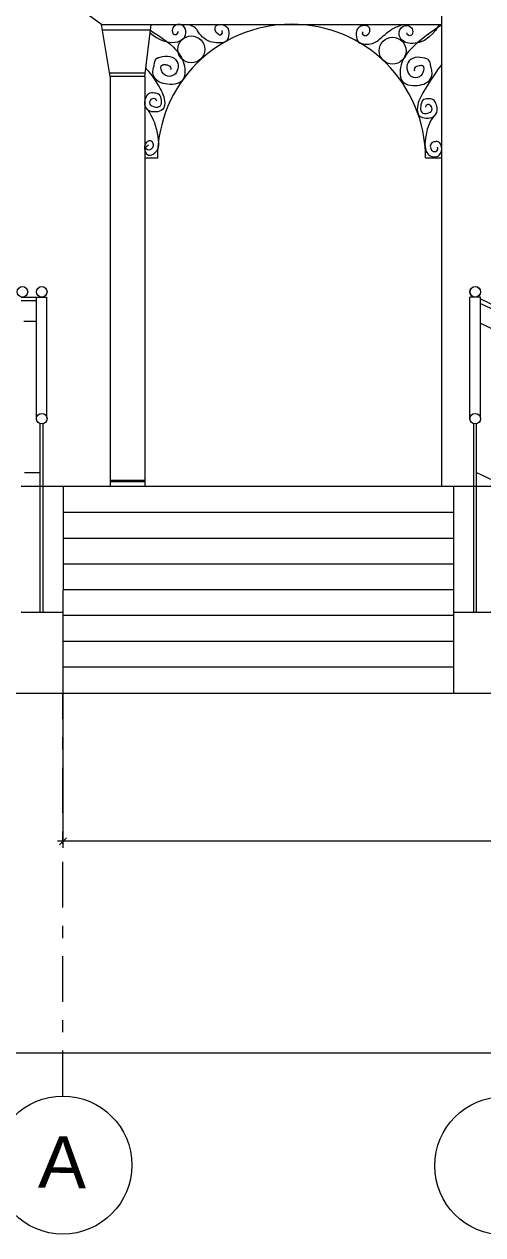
# Model space of a CAD drawing. Header units: millimetres. Extents: x -490789 to -449459, y 209001 to 327650.
# Drawn here: x -478283 to -475623, y 245504 to 252525 of the extents above; entities that cross this region are included whole.
import ezdxf

# ---------------------------------------------------------------- set-up
doc = ezdxf.new("R2010")
doc.units = ezdxf.units.MM
doc.header["$MEASUREMENT"] = 0
doc.linetypes.add('Штрих-Штриховая', pattern=[546.805537, 264.583325, -105.833328, 70.555556, -105.833328])
for name, color, linetype, lineweight in [('0_Ном._пера__182_Ном._пера__182_Ном._пера__182', 182, 'Continuous', 18), ('0_Ном._пера__25', 25, 'Continuous', 18), ('0_Ном._пера__7_Ном._пера__15_Ном._пера__15', 15, 'Continuous', 18), ('0_Ном._пера__7_Ном._пера__16_Ном._пера__16', 16, 'Continuous', 18), ('0_Ном._пера__7_Ном._пера__7_Ном._пера__7', 7, 'Continuous', 18), ('0_Ном._пера__85', 85, 'Continuous', 18), ('0_Ном_пера__7_Ном_пера__7_Ном_пера__7_Ном_пера__7_Ном_пера__7_Ном_пера__7_Ном_пера__7_Ном_пера__7_Ном_пера__7_Ном_пера__7_Ном_пера__7_Ном_пера__7_Ном_пера__7_Ном_пера__7_Ном_пера__7_Ном_пера__7_Ном_пера__7_Ном_пера__7_Ном_пера__7_Ном_пера__7_Ном_пера__7_C_Ном._пера__7', 7, 'Continuous', 18), ('0_Ном_пера__7_Ном_пера__7_Ном_пера__7_Ном_пера__7_Ном_пера__7_Ном_пера__7_Ном_пера__7_Ном_пера__7_Ном_пера__7_Ном_пера__7_Ном_пера__7_Ном_пера__7_Ном_пера__7_Ном_пера__7_Ном_пера__7_Ном_пера__7_Ном_пера__7_Ном_пера__7_Ном_пера__7_Ном_пера__7_Ном_пера__7_C_Ном._пера__9', 9, 'Continuous', 18), ('axis_Ном_пера__7_Ном_пера__7_Ном_пера__7_Ном_пера__7_Ном_пера__7_Ном_пера__7_Ном_пера__7_Ном_пера__7_Ном_пера__7_Ном_пера__7_Ном._пера__7_Ном_пера__7_Ном._пера__7_Ном_пера__7_Ном._пера__7_Ном_пера__7_Ном_пера__7_Ном_пера__7_Ном_пера__7_Ном._пера__7_Ном._D_Ном._пера__7', 7, 'Continuous', 18), ('Текст_Ном_пера__7_Ном_пера__12_Ном_пера__12_Ном_пера__12_Ном_пера__12_Ном_пера__12_Ном_пера__12_Ном_пера__12_Ном_пера__12_Ном_пера__12_Ном._пера__12_Ном_пера__12_Ном._пера__12_Ном_пера__12_Ном._пера__12_Ном_пера__12_Ном_пера__12_Ном_пера__12_Ном_пера__1_9_Ном._пера__12', 12, 'Continuous', 18)]:
    doc.layers.add(name, color=color, linetype=linetype, lineweight=lineweight)
doc.styles.add('СГЕНЕРИР_СТИЛЬ_1', font='')
doc.styles.get('СГЕНЕРИР_СТИЛЬ_1').set_extended_font_data('Arial')
doc.dimstyles.new('СГЕНЕРИР_СТИЛЬ__1', dxfattribs={"dimtxt": 250, "dimasz": 39.04812, "dimexe": 0.18, "dimexo": 0, "dimgap": 0.09, "dimtad": 1, "dimtih": 1, "dimtoh": 1, "dimdec": 0, "dimzin": 0, "dimdsep": 46, "dimtxsty": 'СГЕНЕРИР_СТИЛЬ_1', "dimblk": 'ARROWHEAD_6', "dimblk1": 'ARROWHEAD_6', "dimblk2": 'ARROWHEAD_6', "dimcen": 0.09, "dimclrd": 85, "dimclre": 85, "dimclrt": 25, "dimazin": 0, "dimtfac": 1, "dimtdec": 4, "dimtmove": 0, "dimatfit": 3, "dimfxl": 0, "dimtolj": 1, "dimtzin": 0, "dimarcsym": 0})

# ---------------------------------------------------------------- blocks, each defined once
blk = doc.blocks.new('*D7')
at = {"layer": '0_Ном._пера__85', "linetype": 'Continuous'}
for p, q in [((-478058.7, 248644.1), (-478058.7, 247747.7)), ((-456409.4, 248644.1), (-456409.4, 247747.7)), ((-478058.7, 247786.2), (-478089.5, 247786.2)), ((-478038.2, 247806.8), (-478079.3, 247765.7)), ((-456409.4, 247786.2), (-478058.7, 247786.2)), ((-456429.9, 247765.7), (-456388.8, 247806.8)), ((-456378.6, 247786.2), (-456409.4, 247786.2))]:
    blk.add_line(p, q, dxfattribs=at)
at = {"layer": '0_Ном._пера__25', "insert": (-467756.3, 247836.2), "char_height": 250, "attachment_point": 7, "style": 'СГЕНЕРИР_СТИЛЬ_1'}
blk.add_mtext('\\A1;{\\fArial|b0|i0|c204|p38;21\xa0649}', dxfattribs=at)
blk = doc.blocks.new('ARROWHEAD_6')
at = {"color": 0, "linetype": 'Continuous', "lineweight": 0}
for p, q in [((0, 0), (-1, 0)), ((-0.5, -0.5), (0.5, 0.5))]:
    blk.add_line(p, q, dxfattribs=at)
blk = doc.blocks.new('*D8')
at = {"layer": '0_Ном._пера__85', "linetype": 'Continuous'}
for p, q in [((-480097.7, 248644.1), (-480097.7, 246518.8)), ((-456160.5, 248644.1), (-456160.5, 246518.8)), ((-480097.7, 246557.3), (-480128.6, 246557.3)), ((-480077.2, 246577.9), (-480118.3, 246536.8)), ((-456160.5, 246557.3), (-480097.7, 246557.3)), ((-456181, 246536.8), (-456139.9, 246577.9)), ((-456129.6, 246557.3), (-456160.5, 246557.3))]:
    blk.add_line(p, q, dxfattribs=at)
at = {"layer": '0_Ном._пера__25', "insert": (-468651.4, 246607.3), "char_height": 250, "attachment_point": 7, "style": 'СГЕНЕРИР_СТИЛЬ_1'}
blk.add_mtext('\\A1;{\\fArial|b0|i0|c204|p38;23\xa0937}', dxfattribs=at)

msp = doc.modelspace()

# ---------------------------------------------------------------- linework, layer by layer
at = {"layer": '0_Ном._пера__182_Ном._пера__182_Ном._пера__182', "linetype": 'Штрих-Штриховая'}
msp.add_line((-478058.7, 246307.8), (-478058.7, 248644.1), dxfattribs=at)
at = {"layer": '0_Ном._пера__7_Ном._пера__15_Ном._пера__15', "linetype": 'Continuous'}
for p, q in [((-475637.1, 250790.5), (-473156.9, 249605.6)), ((-475659.1, 249925.6), (-473156.8, 248736.1))]:
    msp.add_line(p, q, dxfattribs=at)
for centre in [(-478293.5, 250972.8), (-478181.3, 250972.8), (-478181.3, 250972.8), (-475667.4, 250972.8), (-475666.7, 250972.8), (-478181.3, 250237.4), (-478181.3, 250237.4), (-475667.3, 250237.4)]:
    msp.add_circle(centre, 30.5, dxfattribs=at)
at = {"layer": '0_Ном._пера__7_Ном._пера__16_Ном._пера__16', "linetype": 'Continuous'}
for p, q in [((-478301.8, 250942.3), (-478151.1, 250942.3)), ((-475637.1, 250931.7), (-473156.9, 249742.3))]:
    msp.add_line(p, q, dxfattribs=at)
at = {"layer": '0_Ном._пера__7_Ном._пера__7_Ном._пера__7', "linetype": 'Continuous'}
for p, q in [((-475861.2, 249844), (-475861.2, 255524)), ((-475861.2, 249844), (-475861.2, 255524)), ((-477834.9, 252523.7), (-478276.9, 252844)), ((-477834.9, 252524), (-475861.2, 252524)), ((-477784.4, 252221.8), (-477834.9, 252523.7)), ((-477550.8, 252491.1), (-477829.5, 252491.1)), ((-477822.1, 252524), (-475861.2, 252524)), ((-477584.4, 252221.8), (-477546.7, 252523.7)), ((-477582, 252241), (-477787.6, 252241)), ((-477584.4, 252221.8), (-477784.4, 252221.8)), ((-477784.4, 252221.8), (-477784.4, 249844)), ((-477584.4, 252221.8), (-477584.4, 249844)), ((-477510.2, 251747.2), (-477584.4, 251747.2)), ((-475955.1, 251750.5), (-475861.2, 251750.5)), ((-475945.5, 251750.5), (-475861.2, 251750.5)), ((-478212.8, 250921.4), (-478301.8, 250921.4)), ((-478212.8, 250231.1), (-478212.8, 250942.3)), ((-478212.8, 250231.1), (-478212.8, 250942.3)), ((-478151.1, 250241.7), (-478151.1, 250942.3)), ((-478151.1, 250241.7), (-478151.1, 250942.3)), ((-475698.7, 250231.1), (-475698.7, 250942.3)), ((-475637.1, 250241.7), (-475637.1, 250942.3)), ((-475637.1, 250906), (-473156.9, 249723.7)), ((-478212.8, 250801), (-478285.2, 250801)), ((-478189.7, 249114), (-478189.7, 250206.9)), ((-478189.7, 249114), (-478189.7, 250206.9)), ((-478173.1, 249114), (-478173.1, 250206.9)), ((-478173.1, 249114), (-478173.1, 250206.9)), ((-475675.7, 249114), (-475675.7, 250206.9)), ((-475675.7, 249114), (-475675.7, 250206.9)), ((-475675.7, 249844), (-475675.7, 250206.9)), ((-475659.1, 249114), (-475659.1, 250206.9)), ((-475659.1, 249114), (-475659.1, 250206.9)), ((-475659.1, 249114), (-475659.1, 250206.9)), ((-478281.9, 249925.6), (-478189.7, 249925.6)), ((-474293.2, 249844), (-478301.8, 249844)), ((-477584.4, 249877.9), (-477784.4, 249877.9)), ((-477584.4, 249870.6), (-477784.4, 249870.6)), ((-453854.5, 248644.1), (-482958.9, 248644.1)), ((-453854.5, 248644.1), (-482958.9, 248644.1)), ((-471385.9, 248644.1), (-481404.4, 248644.1))]:
    msp.add_line(p, q, dxfattribs=at)
msp.add_arc((-476732.7, 251747.2), 777.6, 0.23827, 180, dxfattribs=at)
at = {"layer": '0_Ном_пера__7_Ном_пера__7_Ном_пера__7_Ном_пера__7_Ном_пера__7_Ном_пера__7_Ном_пера__7_Ном_пера__7_Ном_пера__7_Ном_пера__7_Ном_пера__7_Ном_пера__7_Ном_пера__7_Ном_пера__7_Ном_пера__7_Ном_пера__7_Ном_пера__7_Ном_пера__7_Ном_пера__7_Ном_пера__7_Ном_пера__7_C_Ном._пера__7', "linetype": 'Continuous'}
for p, q in [((-475637.1, 250942.3), (-475698.7, 250942.3)), ((-478056.9, 248644.1), (-478055.3, 249844)), ((-475792.1, 248644.1), (-475790.5, 249844)), ((-478055.5, 249694.4), (-475790.5, 249694.4)), ((-478055.4, 249694.4), (-475790.6, 249694.4)), ((-478055.5, 249545), (-475790.5, 249545)), ((-478055.4, 249545), (-475790.6, 249545)), ((-478055.5, 249395.6), (-475790.5, 249395.6)), ((-478055.4, 249395.6), (-475790.6, 249395.6)), ((-478055.5, 249246.2), (-475790.5, 249246.2)), ((-478055.4, 249246.2), (-475790.6, 249246.2)), ((-478301.8, 249114), (-478056.2, 249114)), ((-478055.5, 249096.8), (-475790.5, 249096.8)), ((-478055.4, 249096.8), (-475790.6, 249096.8)), ((-475791.4, 249114), (-475542.5, 249114)), ((-478055.5, 248947.4), (-475790.5, 248947.4)), ((-478055.4, 248947.4), (-475790.6, 248947.4)), ((-478055.5, 248798), (-475790.5, 248798))]:
    msp.add_line(p, q, dxfattribs=at)
at = {"layer": '0_Ном_пера__7_Ном_пера__7_Ном_пера__7_Ном_пера__7_Ном_пера__7_Ном_пера__7_Ном_пера__7_Ном_пера__7_Ном_пера__7_Ном_пера__7_Ном_пера__7_Ном_пера__7_Ном_пера__7_Ном_пера__7_Ном_пера__7_Ном_пера__7_Ном_пера__7_Ном_пера__7_Ном_пера__7_Ном_пера__7_Ном_пера__7_C_Ном._пера__9', "linetype": 'Continuous'}
for centre in [(-477314.3, 252378.8), (-476146.7, 252371)]:
    msp.add_circle(centre, 78.2, dxfattribs=at)
for points, knots in [([(-477550.8, 252491.1), (-477552.7, 252486.8), (-477471.2, 252443.7), (-477417.7, 252391.5), (-477393.5, 252367.9), (-477372.9, 252340.5), (-477361.5, 252308.7), (-477355, 252290.8), (-477351.7, 252271.8), (-477351.3, 252252.7), (-477350.8, 252233.9), (-477353.1, 252214.5), (-477364.9, 252200.1), (-477375.6, 252186.9), (-477392.3, 252180.7), (-477409.2, 252177.8), (-477427.9, 252174.6), (-477447, 252175.4), (-477465.7, 252178.7), (-477480.9, 252181.3), (-477495.9, 252185.7), (-477508.5, 252194.6), (-477524.3, 252205.8), (-477535, 252223.2), (-477536.3, 252242.5), (-477537, 252252.8), (-477534.9, 252263), (-477532.7, 252273.1), (-477532.2, 252275.2), (-477531.8, 252277.4), (-477531.3, 252279.6), (-477530.7, 252282.5), (-477530, 252285.4), (-477529.5, 252288.4), (-477527, 252302), (-477526.2, 252316.9), (-477515.9, 252325.7), (-477510.2, 252330.5), (-477502.8, 252332.5), (-477495.5, 252334.2), (-477476.5, 252338.6), (-477456.8, 252341.8), (-477437.8, 252337.6), (-477420.8, 252333.7), (-477405.4, 252324), (-477397.1, 252308.7), (-477390.1, 252295.8), (-477389, 252280.7), (-477392, 252266.3), (-477395, 252252.1), (-477402.1, 252238.8), (-477414.1, 252230.7), (-477429.2, 252220.3), (-477449, 252219.9), (-477465, 252229), (-477473.9, 252234), (-477480.8, 252241.8), (-477485.4, 252251), (-477492.5, 252265.6), (-477494.5, 252284.7), (-477480.3, 252290.1), (-477474.3, 252292.3), (-477467.9, 252291.2), (-477461.6, 252290.1), (-477450.7, 252288.1), (-477438.5, 252286.4), (-477434.4, 252276.5), (-477431.5, 252269.3), (-477434.4, 252261.2), (-477434.4, 252261.2)], [0, 0, 0, 0, 1, 1, 1, 2, 2, 2, 3, 3, 3, 4, 4, 4, 5, 5, 5, 6, 6, 6, 7, 7, 7, 8, 8, 8, 9, 9, 9, 10, 10, 10, 11, 11, 11, 12, 12, 12, 13, 13, 13, 14, 14, 14, 15, 15, 15, 16, 16, 16, 17, 17, 17, 18, 18, 18, 19, 19, 19, 20, 20, 20, 21, 21, 21, 22, 22, 22, 23, 23, 23, 23]), ([(-477552.6, 252476.1), (-477552.6, 252476.1), (-477497.3, 252420.9), (-477427, 252419.5), (-477403.6, 252419), (-477379.6, 252424), (-477362.5, 252439.8), (-477353.3, 252448.4), (-477347, 252459.6), (-477345.6, 252472.1), (-477343.3, 252491.4), (-477352.1, 252510.9), (-477369.3, 252519.6), (-477379.4, 252524.7), (-477391.1, 252525.6), (-477401.6, 252521.3), (-477409.6, 252518), (-477416.1, 252511.9), (-477420.2, 252504.3), (-477425.9, 252494), (-477427.3, 252481.3), (-477420.2, 252472.1), (-477415.7, 252466.2), (-477408.5, 252462.9), (-477401.6, 252465.3), (-477391.3, 252468.9), (-477389.7, 252482.3), (-477389.7, 252482.3)], [0, 0, 0, 0, 1, 1, 1, 2, 2, 2, 3, 3, 3, 4, 4, 4, 5, 5, 5, 6, 6, 6, 7, 7, 7, 8, 8, 8, 9, 9, 9, 9]), ([(-477149.7, 252462.4), (-477149.7, 252462.4), (-477170.1, 252471.1), (-477175.2, 252489.6), (-477177.8, 252499.3), (-477175.8, 252510.1), (-477168.4, 252516.7), (-477162.4, 252522), (-477154.3, 252523.5), (-477146.3, 252523.5), (-477130.7, 252523.6), (-477114.8, 252518.9), (-477105.6, 252506.6), (-477097.8, 252496.1), (-477096.8, 252482.5), (-477097.1, 252469.2), (-477097.4, 252453.5), (-477099, 252436.9), (-477110.7, 252426.8), (-477120.6, 252418.1), (-477134.6, 252417), (-477148, 252416.6), (-477162.3, 252416.2), (-477176.6, 252416.8), (-477190.4, 252420), (-477225.1, 252428.1), (-477254.7, 252450.8), (-477273.6, 252481.1), (-477284.5, 252498.6), (-477282.1, 252503.1), (-477320.7, 252519.3)], [0, 0, 0, 0, 1, 1, 1, 2, 2, 2, 3, 3, 3, 4, 4, 4, 5, 5, 5, 6, 6, 6, 7, 7, 7, 8, 8, 8, 9, 9, 9, 10, 10, 10, 10]), ([(-476304.3, 252456), (-476304.3, 252456), (-476283.8, 252464.6), (-476278.9, 252483.1), (-476276.3, 252492.8), (-476278.3, 252503.5), (-476285.7, 252510.3), (-476291.5, 252515.7), (-476299.7, 252517.1), (-476307.7, 252517.1), (-476323.2, 252517), (-476339.1, 252512.2), (-476348.5, 252500.1), (-476356.5, 252489.7), (-476357.3, 252476.1), (-476356.9, 252462.8), (-476356.5, 252447.1), (-476355, 252430.5), (-476343.4, 252420.3), (-476333.4, 252411.7), (-476319.4, 252410.8), (-476306, 252410.2), (-476291.7, 252409.5), (-476277.3, 252409.5), (-476263.6, 252413.6), (-476230.3, 252423.4), (-476207.6, 252452.6), (-476180.4, 252474.7), (-476153.6, 252496.5), (-476128, 252507.9), (-476089.4, 252524)], [0, 0, 0, 0, 1, 1, 1, 2, 2, 2, 3, 3, 3, 4, 4, 4, 5, 5, 5, 6, 6, 6, 7, 7, 7, 8, 8, 8, 9, 9, 9, 10, 10, 10, 10]), ([(-475875.2, 252524), (-475875.2, 252524), (-475928.7, 252415.5), (-476027, 252413), (-476050.4, 252412.4), (-476074.5, 252417.4), (-476091.5, 252433.4), (-476100.6, 252442), (-476107, 252453.2), (-476108.5, 252465.6), (-476110.8, 252484.9), (-476102, 252504.4), (-476084.7, 252513.2), (-476074.6, 252518.3), (-476062.9, 252519.2), (-476052.5, 252514.9), (-476044.5, 252511.5), (-476038, 252505.5), (-476033.8, 252497.9), (-476028.1, 252487.6), (-476026.7, 252474.8), (-476033.8, 252465.6), (-476038.3, 252459.8), (-476045.6, 252456.4), (-476052.5, 252458.8), (-476062.7, 252462.4), (-476064.3, 252475.8), (-476064.3, 252475.8)], [0, 0, 0, 0, 1, 1, 1, 2, 2, 2, 3, 3, 3, 4, 4, 4, 5, 5, 5, 6, 6, 6, 7, 7, 7, 8, 8, 8, 9, 9, 9, 9]), ([(-475861.2, 252524), (-475859.3, 252519.7), (-475967, 252456.1), (-476036.3, 252385.1), (-476059.9, 252360.9), (-476081, 252333.9), (-476092.6, 252302.3), (-476099.1, 252284.3), (-476102.3, 252265.4), (-476102.7, 252246.3), (-476103.2, 252227.5), (-476101, 252208.1), (-476089.2, 252193.7), (-476078.4, 252180.5), (-476061.8, 252174.3), (-476044.8, 252171.4), (-476026.2, 252168.2), (-476007, 252169), (-475988.3, 252172.2), (-475973.1, 252174.8), (-475958.1, 252179.2), (-475945.6, 252188.1), (-475929.7, 252199.4), (-475919.1, 252216.7), (-475917.8, 252236.1), (-475917.1, 252246.4), (-475919.1, 252256.5), (-475921.3, 252266.6), (-475921.8, 252268.8), (-475922.3, 252271), (-475922.7, 252273.1), (-475923.4, 252276), (-475924, 252279), (-475924.5, 252281.9), (-475927.1, 252295.5), (-475927.8, 252310.4), (-475938.1, 252319.2), (-475943.8, 252324.1), (-475951.2, 252326), (-475958.5, 252327.7), (-475977.5, 252332.1), (-475997.2, 252335.4), (-476016.2, 252331.1), (-476033.2, 252327.3), (-476048.6, 252317.5), (-476056.9, 252302.3), (-476063.9, 252289.4), (-476065.1, 252274.2), (-476062, 252259.8), (-476059, 252245.6), (-476051.9, 252232.4), (-476040, 252224.2), (-476024.9, 252213.9), (-476005, 252213.5), (-475989, 252222.5), (-475980.1, 252227.6), (-475973.2, 252235.4), (-475968.7, 252244.6), (-475961.5, 252259.2), (-475959.6, 252278.2), (-475973.8, 252283.6), (-475979.7, 252285.9), (-475986.1, 252284.7), (-475992.4, 252283.6), (-476003.3, 252281.7), (-476015.6, 252279.9), (-476019.6, 252270), (-476022.5, 252262.8), (-476019.6, 252254.8), (-476019.6, 252254.8)], [0, 0, 0, 0, 1, 1, 1, 2, 2, 2, 3, 3, 3, 4, 4, 4, 5, 5, 5, 6, 6, 6, 7, 7, 7, 8, 8, 8, 9, 9, 9, 10, 10, 10, 11, 11, 11, 12, 12, 12, 13, 13, 13, 14, 14, 14, 15, 15, 15, 16, 16, 16, 17, 17, 17, 18, 18, 18, 19, 19, 19, 20, 20, 20, 21, 21, 21, 22, 22, 22, 23, 23, 23, 23]), ([(-477148.4, 252462.4), (-477148.4, 252462.4), (-477140.2, 252463.3), (-477136, 252469.2), (-477130.3, 252477.2), (-477136.5, 252487.8), (-477136.5, 252487.8)], [0, 0, 0, 0, 1, 1, 1, 2, 2, 2, 2]), ([(-476305.6, 252455.9), (-476305.6, 252455.9), (-476313.9, 252456.8), (-476318.1, 252462.8), (-476323.7, 252470.8), (-476317.5, 252481.4), (-476317.5, 252481.4)], [0, 0, 0, 0, 1, 1, 1, 2, 2, 2, 2]), ([(-475861.2, 252293.7), (-475861.2, 252293.7), (-475916.3, 252217.8), (-475964.6, 252137.5), (-475982.1, 252108.2), (-475998.3, 252077.8), (-476002.7, 252044.1), (-476005.1, 252026.3), (-476003.8, 252007.3), (-475991.4, 251994.6), (-475981.3, 251984.3), (-475966.4, 251981.5), (-475951.8, 251980.5), (-475936.9, 251979.5), (-475921.7, 251980.8), (-475909.4, 251989), (-475897.5, 251996.9), (-475890.1, 252010.1), (-475888.2, 252024.3), (-475886.7, 252035.3), (-475889.1, 252046.3), (-475892.4, 252056.9), (-475896.3, 252069.1), (-475901.4, 252081.5), (-475912.2, 252088), (-475921.4, 252093.4), (-475932.6, 252093.1), (-475943.3, 252092.2), (-475953, 252091.4), (-475963, 252090), (-475970.2, 252083.7), (-475980, 252075.3), (-475981.5, 252061.4), (-475982.9, 252048.4), (-475984.3, 252036.2), (-475985.5, 252023.2), (-475977.3, 252014.4), (-475968.9, 252005.5), (-475955.4, 252005.7), (-475943.3, 252008.8), (-475933.2, 252011.3), (-475923.4, 252016.3), (-475919.3, 252025.7), (-475915.3, 252034.9), (-475918, 252045.5), (-475925, 252052.6), (-475930.6, 252058.4), (-475939, 252061.8), (-475946.2, 252058.3), (-475954.2, 252054.4), (-475956.1, 252044.1), (-475956.1, 252044.1)], [0, 0, 0, 0, 1, 1, 1, 2, 2, 2, 3, 3, 3, 4, 4, 4, 5, 5, 5, 6, 6, 6, 7, 7, 7, 8, 8, 8, 9, 9, 9, 10, 10, 10, 11, 11, 11, 12, 12, 12, 13, 13, 13, 14, 14, 14, 15, 15, 15, 16, 16, 16, 17, 17, 17, 17]), ([(-477578.2, 252271.5), (-477578.2, 252271.5), (-477539.5, 252224.6), (-477507.2, 252173.2), (-477489, 252144.4), (-477473.3, 252113.6), (-477469, 252079.9), (-477466.7, 252062), (-477468, 252043), (-477480.3, 252030.4), (-477490.4, 252020.1), (-477505.4, 252017.2), (-477519.9, 252016.3), (-477534.8, 252015.3), (-477550, 252016.6), (-477562.4, 252024.7), (-477574.3, 252032.6), (-477581.7, 252045.9), (-477583.6, 252060.1), (-477585.1, 252071.1), (-477582.7, 252082), (-477579.3, 252092.6), (-477575.5, 252104.8), (-477570.4, 252117.3), (-477559.5, 252123.7), (-477550.3, 252129.2), (-477539.2, 252128.9), (-477528.4, 252128), (-477518.7, 252127.2), (-477508.8, 252125.8), (-477501.5, 252119.5), (-477491.8, 252111.1), (-477490.2, 252097.2), (-477488.8, 252084.1), (-477487.5, 252071.9), (-477486.3, 252058.9), (-477494.5, 252050.2), (-477502.8, 252041.3), (-477516.3, 252041.5), (-477528.4, 252044.5), (-477538.6, 252047.1), (-477548.4, 252052), (-477552.5, 252061.5), (-477556.4, 252070.7), (-477553.8, 252081.2), (-477546.8, 252088.4), (-477541.1, 252094.2), (-477532.8, 252097.5), (-477525.6, 252094), (-477517.6, 252090.1), (-477515.7, 252079.9), (-477515.7, 252079.9)], [0, 0, 0, 0, 1, 1, 1, 2, 2, 2, 3, 3, 3, 4, 4, 4, 5, 5, 5, 6, 6, 6, 7, 7, 7, 8, 8, 8, 9, 9, 9, 10, 10, 10, 11, 11, 11, 12, 12, 12, 13, 13, 13, 14, 14, 14, 15, 15, 15, 16, 16, 16, 17, 17, 17, 17]), ([(-477570.1, 252033.5), (-477570.1, 252033.5), (-477544.1, 251996.5), (-477528.3, 251954.8), (-477518.3, 251928.3), (-477512.8, 251900.4), (-477508.4, 251872.3), (-477504.8, 251849.6), (-477501.1, 251826), (-477508.7, 251804.4), (-477512.4, 251793.8), (-477518.8, 251784.3), (-477527, 251776.6), (-477537.2, 251767.1), (-477550.5, 251759), (-477562.9, 251764.3), (-477570.6, 251767.6), (-477575.2, 251775), (-477578.6, 251782.8), (-477583.7, 251794.8), (-477586.2, 251807.9), (-477582.9, 251820.5), (-477580.2, 251830.6), (-477574.1, 251839.6), (-477566.1, 251846.4), (-477563.6, 251848.6), (-477560.8, 251850.5), (-477557.6, 251851.1), (-477549.7, 251852.6), (-477542.7, 251846.4), (-477539, 251839.1), (-477535, 251831.3), (-477534.8, 251822.2), (-477537.6, 251813.8), (-477540.2, 251806.3), (-477545.1, 251799.7), (-477552.3, 251796.6), (-477562.4, 251792.1), (-477575.3, 251795.4), (-477577.5, 251805.9), (-477580.4, 251819.3), (-477561.7, 251824.6), (-477561.7, 251824.6)], [0, 0, 0, 0, 1, 1, 1, 2, 2, 2, 3, 3, 3, 4, 4, 4, 5, 5, 5, 6, 6, 6, 7, 7, 7, 8, 8, 8, 9, 9, 9, 10, 10, 10, 11, 11, 11, 12, 12, 12, 13, 13, 13, 14, 14, 14, 14]), ([(-475906.4, 251993.3), (-475906.4, 251993.3), (-475923.6, 251971.1), (-475934.7, 251945.7), (-475946.1, 251919.7), (-475950.5, 251891.4), (-475954.7, 251863.2), (-475958, 251840.4), (-475961.6, 251817), (-475954.4, 251795.3), (-475950.8, 251784.6), (-475944.7, 251774.8), (-475936, 251767.5), (-475926, 251759), (-475913.2, 251754), (-475900.1, 251755.2), (-475887.8, 251756.3), (-475876.6, 251762.7), (-475869.6, 251772.8), (-475861.8, 251783.9), (-475860, 251797.9), (-475861.9, 251811.4), (-475863.7, 251824.9), (-475869, 251838.8), (-475881.5, 251843.3), (-475889.2, 251846.1), (-475897.6, 251844.5), (-475905.5, 251842), (-475912.7, 251839.6), (-475919.9, 251836.3), (-475924.1, 251830), (-475928.9, 251822.6), (-475928.3, 251813.2), (-475925.4, 251804.7), (-475922.8, 251797.2), (-475918.1, 251790.4), (-475910.8, 251787.5), (-475901, 251783.5), (-475889.3, 251787.1), (-475885.5, 251796.8), (-475882.5, 251804.3), (-475885.5, 251812.7), (-475885.5, 251812.7)], [0, 0, 0, 0, 1, 1, 1, 2, 2, 2, 3, 3, 3, 4, 4, 4, 5, 5, 5, 6, 6, 6, 7, 7, 7, 8, 8, 8, 9, 9, 9, 10, 10, 10, 11, 11, 11, 12, 12, 12, 13, 13, 13, 14, 14, 14, 14])]:
    msp.add_open_spline(points, degree=3, knots=knots, dxfattribs=at)
at = {"layer": 'axis_Ном_пера__7_Ном_пера__7_Ном_пера__7_Ном_пера__7_Ном_пера__7_Ном_пера__7_Ном_пера__7_Ном_пера__7_Ном_пера__7_Ном_пера__7_Ном._пера__7_Ном_пера__7_Ном._пера__7_Ном_пера__7_Ном._пера__7_Ном_пера__7_Ном_пера__7_Ном_пера__7_Ном_пера__7_Ном._пера__7_Ном._D_Ном._пера__7', "linetype": 'Continuous'}
for centre in [(-478059.2, 245907.8), (-475501.9, 245903.7)]:
    msp.add_circle(centre, 400, dxfattribs=at)

# ---------------------------------------------------------------- texts
at = {"layer": 'Текст_Ном_пера__7_Ном_пера__12_Ном_пера__12_Ном_пера__12_Ном_пера__12_Ном_пера__12_Ном_пера__12_Ном_пера__12_Ном_пера__12_Ном_пера__12_Ном._пера__12_Ном_пера__12_Ном._пера__12_Ном_пера__12_Ном._пера__12_Ном_пера__12_Ном_пера__12_Ном_пера__12_Ном_пера__1_9_Ном._пера__12', "linetype": 'Continuous', "insert": (-477924.3, 245772.2), "char_height": 300, "attachment_point": 9, "rotation": 358.87044, "style": 'СГЕНЕРИР_СТИЛЬ_1'}
msp.add_mtext('\\A1;{\\fArial|b0|i0|c204|p38;А}', dxfattribs=at)

# ---------------------------------------------------------------- dimensions: what is measured, and where the dimension line sits
at = {"color": 85, "linetype": 'Continuous', "lineweight": 18}
dim = msp.add_linear_dim(base=(-480097.7, 246557.3), p1=(-456160.5, 248644.1), p2=(-480097.7, 248644.1), angle=180, dimstyle='СГЕНЕРИР_СТИЛЬ__1', dxfattribs=at)
dim.commit()
dim.dimension.update_dxf_attribs({"geometry": '*D8', "text_midpoint": (-468129.1, 246732.3), "dimtype": 160})
dim = msp.add_linear_dim(base=(-478058.7, 247786.2), p1=(-456409.4, 248644.1), p2=(-478058.7, 248644.1), angle=180, text='<MeasuredValue>', dimstyle='СГЕНЕРИР_СТИЛЬ__1', dxfattribs=at)
dim.commit()
dim.dimension.update_dxf_attribs({"geometry": '*D7', "text_midpoint": (-466371.2, 247961.2), "dimtype": 160})

doc.saveas('drawing.dxf')
